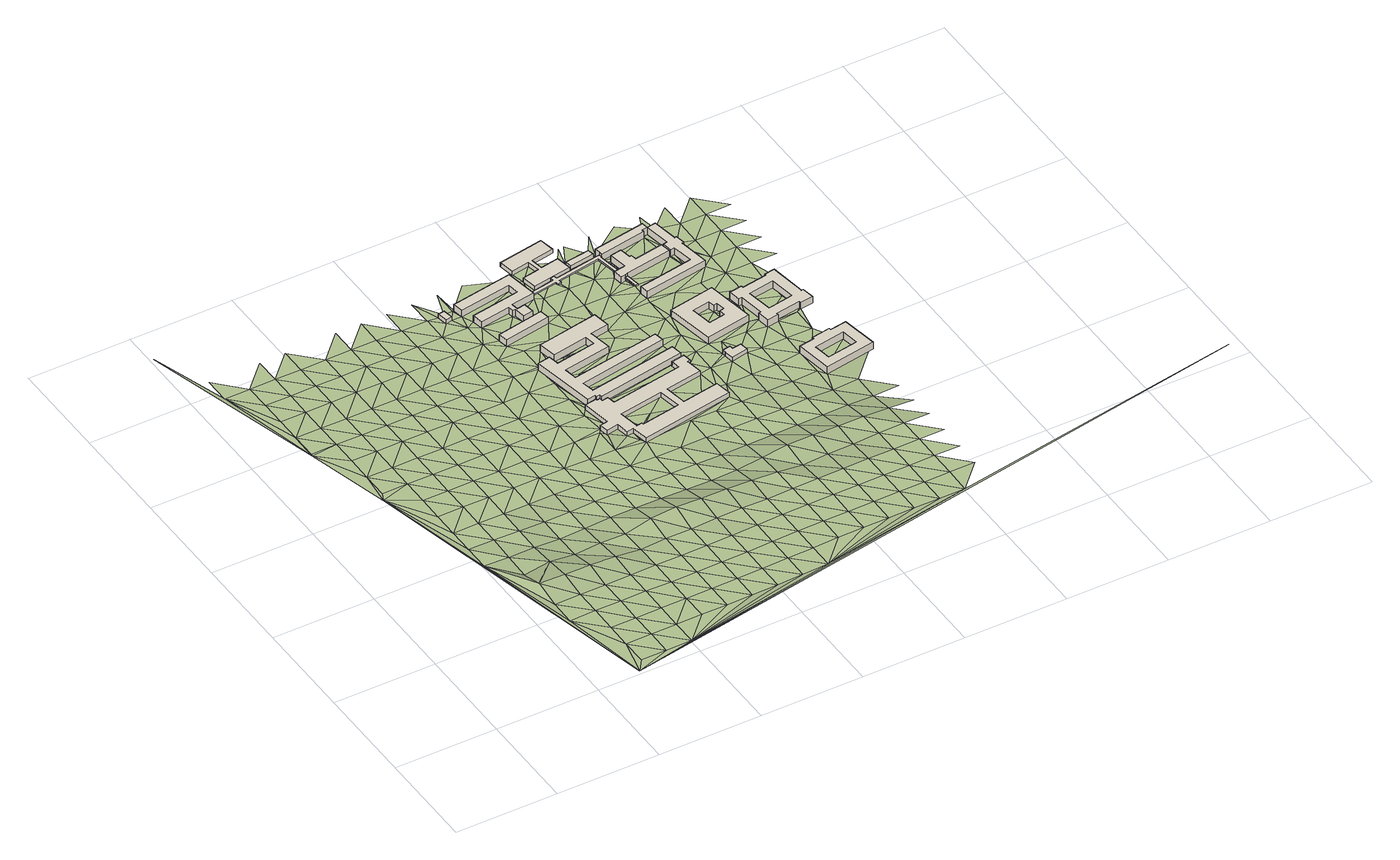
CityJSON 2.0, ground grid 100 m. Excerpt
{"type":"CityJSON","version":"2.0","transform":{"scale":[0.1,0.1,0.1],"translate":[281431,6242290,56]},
"CityObjects":{
"building1":{"type":"Building","attributes":{"osm_building":"yes","osm_building:levels":"1","footprint":{"type":"Polygon"},"plus_code":"4FRW3J8Q+R5R","ground_height":60.98,"building_height":4.1,"roof_height":65.08},"geometry":[{"type":"Solid","lod":"1","boundaries":[[[[0,1,2,3]],[[1,4,5,2]],[[4,6,7,5]],[[6,0,3,7]],[[3,2,5,7]],[[6,4,1,0]]]]}]},
"building2":{"type":"Building","attributes":{"osm_address":"Bellville 7530 Cape Town","osm_building":"dormitory","osm_building:levels":"2","footprint":{"type":"Polygon"},"plus_code":"4FRW3J8Q+M96","ground_height":60.86,"building_height":6.9,"roof_height":67.76},"geometry":[{"type":"Solid","lod":"1","boundaries":[[[[8,9,10,11]],[[9,12,13,10]],[[12,14,15,13]],[[14,8,11,15]],[[11,10,13,15]],[[14,12,9,8]]]]}]},
"building3":{"type":"Building","attributes":{"osm_address":"Education Building Bellville Cape Town","osm_building":"university","osm_building:levels":"1","osm_type":"multipolygon","footprint":{"type":"Polygon"},"plus_code":"4FRW3J8Q+5CF","ground_height":59.64,"building_height":4.1,"roof_height":63.74},"geometry":[{"type":"Solid","lod":"1","boundaries":[[[[16,17,18,19]],[[17,20,21,18]],[[20,22,23,21]],[[22,24,25,23]],[[24,26,27,25]],[[26,28,29,27]],[[28,30,31,29]],[[30,32,33,31]],[[32,34,35,33]],[[34,36,37,35]],[[36,38,39,37]],[[38,40,41,39]],[[40,42,43,41]],[[42,44,45,43]],[[44,46,47,45]],[[46,48,49,47]],[[48,50,51,49]],[[50,52,53,51]],[[52,54,55,53]],[[54,56,57,55]],[[56,58,59,57]],[[58,60,61,59]],[[60,62,63,61]],[[62,64,65,63]],[[64,16,19,65]],[[66,67,68,69]],[[67,70,71,68]],[[70,72,73,71]],[[72,74,75,73]],[[74,76,77,75]],[[76,66,69,77]],[[19,18,21,23,25,27,29,31,33,35,37,39,41,43,45,47,49,51,53,55,57,59,61,63,65],[69,68,71,73,75,77]],[[64,62,60,58,56,54,52,50,48,46,44,42,40,38,36,34,32,30,28,26,24,22,20,17,16],[76,74,72,70,67,66]]]]}]},
"building4":{"type":"Building","attributes":{"osm_address":"Matthew Goniwe Residence 2 Bellville 7530 Cape Town","osm_building":"dormitory","osm_building:levels":"2","footprint":{"type":"Polygon"},"plus_code":"4FRW3J8Q+RC5","ground_height":60.91,"building_height":6.9,"roof_height":67.81},"geometry":[{"type":"Solid","lod":"1","boundaries":[[[[78,79,80,81,82,83]],[[79,84,85,80]],[[84,86,87,85]],[[86,88,89,87]],[[88,90,91,89]],[[90,92,93,91]],[[92,94,95,93]],[[94,96,97,95]],[[96,98,99,97]],[[98,100,101,99]],[[100,102,103,101]],[[102,104,105,103]],[[104,106,107,105]],[[106,108,109,107]],[[108,110,111,109]],[[110,112,113,111]],[[112,114,115,116,117,113]],[[114,78,83,82,81,117,116,115]],[[81,80,85,87,89,91,93,95,97,99,101,103,105,107,109,111,113,117]],[[114,112,110,108,106,104,102,100,98,96,94,92,90,88,86,84,79,78]]]]}]},
"building5":{"type":"Building","attributes":{"osm_address":"Bellville 7530 Cape Town","osm_building":"university","osm_building:levels":"2","footprint":{"type":"Polygon"},"plus_code":"4FRW3J8Q+C9Q","ground_height":60.46,"building_height":6.9,"roof_height":67.36},"geometry":[{"type":"Solid","lod":"1","boundaries":[[[[118,119,120,121,61]],[[119,122,123,120]],[[122,124,125,123]],[[124,126,127,125]],[[126,128,129,127]],[[128,130,131,129]],[[130,132,133,131]],[[132,134,135,133]],[[134,136,137,135]],[[136,138,139,137]],[[138,140,141,139]],[[140,142,143,141]],[[142,144,145,143]],[[144,146,147,145]],[[146,148,149,147]],[[148,150,151,149]],[[150,152,153,151]],[[152,154,155,153]],[[154,156,157,155]],[[156,158,159,157]],[[158,160,161,159]],[[160,162,19,163,161]],[[162,164,65,165,163,19]],[[164,166,63,167,165,65]],[[166,118,61,121,167,63]],[[121,120,123,125,127,129,131,133,135,137,139,141,143,145,147,149,151,153,155,157,159,161,163,165,167]],[[166,164,162,160,158,156,154,152,150,148,146,144,142,140,138,136,134,132,130,128,126,124,122,119,118]]]]}]},
"building6":{"type":"Building","attributes":{"osm_address":"HIV/AIDS Unit Bellville 7530 Cape Town","osm_building":"university","osm_building:levels":"1","footprint":{"type":"Polygon"},"plus_code":"4FRW3J8Q+VHW","ground_height":61.25,"building_height":4.1,"roof_height":65.35},"geometry":[{"type":"Solid","lod":"1","boundaries":[[[[168,169,170,171,172]],[[169,173,174,170]],[[173,175,176,174]],[[175,177,178,176]],[[177,179,180,178]],[[179,181,182,180]],[[181,183,184,182]],[[183,185,186,184]],[[185,187,188,186]],[[187,189,190,188]],[[189,191,192,190]],[[191,193,194,192]],[[193,195,196,197,194]],[[195,168,172,171,197,196]],[[171,170,174,176,178,180,182,184,186,188,190,192,194,197]],[[195,193,191,189,187,185,183,181,179,177,175,173,169,168]]]]}]},
"building7":{"type":"Building","attributes":{"osm_building":"roof","osm_building:levels":"1","osm_layer":"1","footprint":{"type":"Polygon"},"plus_code":"4FRW3J8Q+QGW","ground_height":61.04,"bottom_roof_height":63.84,"roof_height":65.34},"geometry":[{"type":"Solid","lod":"1","boundaries":[[[[83,115,116,82]],[[115,198,199,116]],[[198,200,201,199]],[[200,202,203,201]],[[202,204,205,203]],[[204,206,207,205]],[[206,208,209,207]],[[208,210,211,209]],[[210,212,213,211]],[[212,214,215,213]],[[214,216,217,215]],[[216,218,219,217]],[[218,172,171,219]],[[172,196,197,171]],[[196,220,221,197]],[[220,83,82,221]],[[82,116,199,201,203,205,207,209,211,213,215,217,219,171,197,221]],[[220,196,172,218,216,214,212,210,208,206,204,202,200,198,115,83]]]]}]},
"building8":{"type":"Building","attributes":{"osm_address":"Bellville 7530 Cape Town","osm_building":"service","osm_building:levels":"1","osm_power":"substation","footprint":{"type":"Polygon"},"plus_code":"4FRW3J8Q+6WQ","ground_height":60.25,"building_height":4.1,"roof_height":64.35},"geometry":[{"type":"Solid","lod":"1","boundaries":[[[[222,223,224,225]],[[223,226,227,224]],[[226,228,229,227]],[[228,230,231,229]],[[230,232,233,231]],[[232,234,235,233]],[[234,236,237,235]],[[236,222,225,237]],[[225,224,227,229,231,233,235,237]],[[236,234,232,230,228,226,223,222]]]]}]},
"building9":{"type":"Building","attributes":{"osm_address":"Bellville 7530 Cape Town","osm_building":"yes","osm_building:levels":"1","footprint":{"type":"Polygon"},"plus_code":"4FRW3J8Q+VP5","ground_height":61.03,"building_height":4.1,"roof_height":65.13},"geometry":[{"type":"Solid","lod":"1","boundaries":[[[[238,239,240,241]],[[239,242,243,240]],[[242,244,245,243]],[[244,238,241,245]],[[241,240,243,245]],[[244,242,239,238]]]]}]},
"building10":{"type":"Building","attributes":{"osm_building":"roof","osm_building:levels":"1","osm_layer":"1","footprint":{"type":"Polygon"},"plus_code":"4FRW3J8Q+MRG","ground_height":61.07,"bottom_roof_height":63.87,"roof_height":65.37},"geometry":[{"type":"Solid","lod":"1","boundaries":[[[[246,247,248,249]],[[247,250,251,248]],[[250,252,253,251]],[[252,246,249,253]],[[249,248,251,253]],[[252,250,247,246]]]]}]},
"building11":{"type":"Building","attributes":{"osm_address":"New Residence Bellville 7530 Cape Town","osm_building":"dormitory","osm_building:levels":"2","osm_residential":"university","osm_type":"multipolygon","footprint":{"type":"Polygon"},"plus_code":"4FRW3J8Q+CWC","ground_height":60.57,"building_height":6.9,"roof_height":67.47},"geometry":[{"type":"Solid","lod":"1","boundaries":[[[[254,255,256,257]],[[255,258,259,256]],[[258,260,261,259]],[[260,254,257,261]],[[262,263,264,265]],[[263,266,267,264]],[[266,268,269,267]],[[268,270,271,269]],[[270,272,273,271]],[[272,274,275,273]],[[274,276,277,275]],[[276,262,265,277]],[[257,256,259,261],[265,264,267,269,271,273,275,277]],[[260,258,255,254],[276,274,272,270,268,266,263,262]]]]}]},
"building12":{"type":"Building","attributes":{"osm_address":"Bellville 7530 Cape Town","osm_building":"dormitory","osm_building:levels":"2","osm_building:part":"yes","osm_layer":"1","footprint":{"type":"Polygon"},"plus_code":"4FRW3J8R+Q22","ground_height":61.25,"building_height":6.9,"roof_height":68.15},"geometry":[{"type":"Solid","lod":"1","boundaries":[[[[278,279,280,281,253,252]],[[279,282,283,280]],[[282,284,285,283]],[[284,286,287,285]],[[286,288,289,287]],[[288,290,291,289]],[[290,292,293,291]],[[292,294,295,293]],[[294,296,210,211,297,295]],[[296,298,208,209,299,297,211,210]],[[298,300,301,299,209,208]],[[300,302,303,301]],[[302,304,246,249,305,303]],[[304,278,252,253,281,305,249,246]],[[281,280,283,285,287,289,291,293,295,297,299,301,303,305]],[[304,302,300,298,296,294,292,290,288,286,284,282,279,278]]]]}]},
"building13":{"type":"Building","attributes":{"osm_address":"Matthew Goniwe Residence 1 Bellville 7530 Cape Town","osm_building":"dormitory","osm_building:levels":"2","osm_building:part":"yes","osm_residential":"university","footprint":{"type":"Polygon"},"plus_code":"4FRW3J8R+P3M","ground_height":61.3,"building_height":6.9,"roof_height":68.2},"geometry":[{"type":"Solid","lod":"1","boundaries":[[[[306,307,308,309,215,214]],[[307,310,311,308]],[[310,312,313,311]],[[312,314,315,313]],[[314,316,317,315]],[[316,318,319,317]],[[318,320,321,319]],[[320,322,323,321]],[[322,324,325,323]],[[324,326,327,325]],[[326,328,329,327]],[[328,330,331,329]],[[330,332,333,331]],[[332,334,335,333]],[[334,336,337,335]],[[336,338,339,337]],[[338,340,341,339]],[[340,342,343,341]],[[342,344,345,343]],[[344,346,216,217,347,345]],[[346,306,214,215,309,347,217,216]],[[309,308,311,313,315,317,319,321,323,325,327,329,331,333,335,337,339,341,343,345,347]],[[346,344,342,340,338,336,334,332,330,328,326,324,322,320,318,316,314,312,310,307,306]]]]}]},
"building14":{"type":"Building","attributes":{"osm_address":"Post Graduate Residence Bellville 7530 Cape Town","osm_building":"dormitory","osm_building:levels":"2","osm_residential":"university","osm_type":"multipolygon","footprint":{"type":"Polygon"},"plus_code":"4FRW3J8R+39J","ground_height":60.79,"building_height":6.9,"roof_height":67.69},"geometry":[{"type":"Solid","lod":"1","boundaries":[[[[348,349,350,351]],[[349,352,353,350]],[[352,354,355,353]],[[354,356,357,355]],[[356,358,359,357]],[[358,360,361,359]],[[360,362,363,361]],[[362,348,351,363]],[[364,365,366,367]],[[365,368,369,366]],[[368,370,371,369]],[[370,364,367,371]],[[351,350,353,355,357,359,361,363],[367,366,369,371]],[[362,360,358,356,354,352,349,348],[370,368,365,364]]]]}]},
"building15":{"type":"Building","attributes":{"osm_address":"Heros House Residence Bellville 7530 Cape Town","osm_building":"dormitory","osm_building:levels":"2","osm_residential":"university","osm_type":"multipolygon","footprint":{"type":"Polygon"},"plus_code":"4FRW3J8R+97Q","ground_height":61.1,"building_height":6.9,"roof_height":68},"geometry":[{"type":"Solid","lod":"1","boundaries":[[[[372,373,374,375]],[[373,376,377,374]],[[376,378,379,377]],[[378,380,381,379]],[[380,382,383,381]],[[382,384,385,383]],[[384,386,387,385]],[[386,388,389,387]],[[388,390,391,389]],[[390,392,393,391]],[[392,394,395,393]],[[394,396,397,395]],[[396,398,399,397]],[[398,400,401,399]],[[400,402,403,401]],[[402,404,405,403]],[[404,406,407,405]],[[406,372,375,407]],[[408,409,410,411]],[[409,412,413,410]],[[412,414,415,413]],[[414,408,411,415]],[[375,374,377,379,381,383,385,387,389,391,393,395,397,399,401,403,405,407],[411,410,413,415]],[[406,404,402,400,398,396,394,392,390,388,386,384,382,380,378,376,373,372],[414,412,409,408]]]]}]},
"terrain1":{"type":"TINRelief","geometry":[{"type":"CompositeSurface","lod":"1","boundaries":[[[416,417,418]],[[417,416,419]],[[420,419,416]],[[418,421,416]],[[417,422,418]],[[420,416,423]],[[419,424,417]],[[422,425,418]],[[418,426,421]],[[427,422,417]],[[420,423,419]],[[424,427,417]],[[428,418,425]],[[426,429,421]],[[430,426,418]],[[421,431,432]],[[433,434,432]],[[435,432,436]],[[437,425,422]],[[421,438,431]],[[432,434,436]],[[418,428,430]],[[439,421,429]],[[424,419,440]],[[427,437,422]],[[423,416,441]],[[442,433,432]],[[429,426,443]],[[423,440,419]],[[444,432,431]],[[445,438,421]],[[446,436,434]],[[439,447,421]],[[433,442,434]],[[443,426,430]],[[424,448,427]],[[428,425,449]],[[445,431,438]],[[432,444,442]],[[437,450,425]],[[446,451,436]],[[445,421,447]],[[436,452,453]],[[440,448,424]],[[428,449,430]],[[439,429,454]],[[425,450,449]],[[443,455,429]],[[452,436,451]],[[437,427,456]],[[434,457,446]],[[434,442,458]],[[440,423,441]],[[447,439,454]],[[444,431,459]],[[448,456,427]],[[429,455,454]],[[445,460,431]],[[430,461,443]],[[451,446,457]],[[434,458,457]],[[450,437,462]],[[444,459,442]],[[461,430,449]],[[431,460,459]],[[440,463,448]],[[447,464,445]],[[456,462,437]],[[465,455,443]],[[451,466,452]],[[441,463,440]],[[464,447,454]],[[450,467,449]],[[468,458,442]],[[443,461,465]],[[457,466,451]],[[456,448,469]],[[470,460,445]],[[462,467,450]],[[468,442,459]],[[463,469,448]],[[445,464,470]],[[461,449,471]],[[454,455,472]],[[455,465,473]],[[466,474,452]],[[462,456,475]],[[457,458,476]],[[467,471,449]],[[468,477,458]],[[464,454,472]],[[478,459,460]],[[469,475,456]],[[455,473,472]],[[460,470,479]],[[480,452,474]],[[441,481,463]],[[461,482,465]],[[457,476,466]],[[458,477,476]],[[467,462,483]],[[459,478,468]],[[471,482,461]],[[460,479,478]],[[464,484,470]],[[462,475,483]],[[485,469,463]],[[473,465,486]],[[487,474,466]],[[484,464,472]],[[471,467,488]],[[477,468,489]],[[482,486,465]],[[466,476,487]],[[469,485,475]],[[479,470,490]],[[463,481,485]],[[483,488,467]],[[468,478,489]],[[490,470,484]],[[481,441,491]],[[471,492,482]],[[493,472,473]],[[416,494,441]],[[486,495,473]],[[474,487,496]],[[483,475,497]],[[479,498,478]],[[477,499,476]],[[488,492,471]],[[477,489,500]],[[472,493,484]],[[475,485,497]],[[473,495,493]],[[498,479,490]],[[501,474,496]],[[486,482,502]],[[476,499,487]],[[477,500,499]],[[503,488,483]],[[478,504,489]],[[492,502,482]],[[481,491,485]],[[505,490,484]],[[497,503,483]],[[504,478,498]],[[495,486,506]],[[496,487,507]],[[491,441,508]],[[505,484,493]],[[509,492,488]],[[500,489,510]],[[502,506,486]],[[507,487,499]],[[511,497,485]],[[512,498,490]],[[503,509,488]],[[489,504,510]],[[496,513,501]],[[511,485,491]],[[505,512,490]],[[502,492,514]],[[493,495,515]],[[506,516,495]],[[513,496,507]],[[517,503,497]],[[499,500,518]],[[509,514,492]],[[500,510,519]],[[515,505,493]],[[504,498,520]],[[517,497,511]],[[495,516,515]],[[512,521,498]],[[508,441,522]],[[523,506,502]],[[500,519,518]],[[524,509,503]],[[504,520,510]],[[525,507,499]],[[514,523,502]],[[498,521,520]],[[511,491,508]],[[517,524,503]],[[526,516,506]],[[527,512,505]],[[507,525,513]],[[505,515,528]],[[499,518,525]],[[514,509,529]],[[530,519,510]],[[523,526,506]],[[511,531,517]],[[512,527,521]],[[509,524,529]],[[505,528,527]],[[510,520,530]],[[516,532,515]],[[531,511,508]],[[441,533,522]],[[523,514,534]],[[526,532,516]],[[513,525,535]],[[536,524,517]],[[521,537,520]],[[519,538,518]],[[529,534,514]],[[530,539,519]],[[540,528,515]],[[517,531,536]],[[521,527,537]],[[513,535,541]],[[523,542,526]],[[518,538,525]],[[532,540,515]],[[519,539,538]],[[529,524,543]],[[520,544,530]],[[534,542,523]],[[531,508,522]],[[527,528,545]],[[524,536,543]],[[544,520,537]],[[532,526,546]],[[547,535,525]],[[533,441,494]],[[540,545,528]],[[548,534,529]],[[549,539,530]],[[542,546,526]],[[547,525,538]],[[531,550,536]],[[537,527,551]],[[548,529,543]],[[530,544,549]],[[540,532,552]],[[550,531,522]],[[545,551,527]],[[553,542,534]],[[546,552,532]],[[547,554,535]],[[543,536,555]],[[556,544,537]],[[538,539,557]],[[548,553,534]],[[539,549,558]],[[555,536,550]],[[551,556,537]],[[535,554,559]],[[546,542,560]],[[561,545,540]],[[538,557,547]],[[552,562,540]],[[539,558,557]],[[563,548,543]],[[549,544,564]],[[553,560,542]],[[550,522,533]],[[563,543,555]],[[561,540,562]],[[556,564,544]],[[565,552,546]],[[566,551,545]],[[554,547,567]],[[553,548,568]],[[569,558,549]],[[560,565,546]],[[547,557,567]],[[555,550,570]],[[551,566,556]],[[563,568,548]],[[545,561,566]],[[564,569,549]],[[571,562,552]],[[572,559,554]],[[570,550,533]],[[573,560,553]],[[565,571,552]],[[554,567,572]],[[574,563,555]],[[557,558,575]],[[568,573,553]],[[569,576,558]],[[564,556,577]],[[574,555,570]],[[494,416,578]],[[556,566,579]],[[580,565,560]],[[561,562,581]],[[567,557,575]],[[571,582,562]],[[558,576,575]],[[583,568,563]],[[573,580,560]],[[556,579,577]],[[570,533,494]],[[584,569,564]],[[583,563,574]],[[562,582,581]],[[561,585,566]],[[571,565,586]],[[572,567,587]],[[573,568,588]],[[569,584,576]],[[565,580,586]],[[564,577,584]],[[587,567,575]],[[570,589,574]],[[561,581,585]],[[590,579,566]],[[568,583,588]],[[591,572,592]],[[589,570,494]],[[585,590,566]],[[593,580,573]],[[594,581,582]],[[582,571,595]],[[586,596,571]],[[592,572,587]],[[583,574,597]],[[579,598,577]],[[576,599,575]],[[593,573,588]],[[576,584,600]],[[581,594,585]],[[601,594,582]],[[597,574,589]],[[590,598,579]],[[595,571,596]],[[580,602,586]],[[587,575,599]],[[576,600,599]],[[601,582,603]],[[588,583,604]],[[590,585,605]],[[602,580,593]],[[595,603,582]],[[577,606,584]],[[607,592,587]],[[594,601,608]],[[604,583,597]],[[609,577,598]],[[590,605,610]],[[610,598,590]],[[589,494,611]],[[612,596,586]],[[588,613,593]],[[577,609,606]],[[600,584,614]],[[615,592,616]],[[602,612,586]],[[607,587,617]],[[592,607,616]],[[617,587,599]],[[598,610,618]],[[603,619,601]],[[597,589,611]],[[588,604,613]],[[619,603,595]],[[618,609,598]],[[606,614,584]],[[596,620,595]],[[162,618,610]],[[615,616,0]],[[12,599,600]],[[602,593,621]],[[609,618,606]],[[620,596,612]],[[617,6,607]],[[160,618,162]],[[597,622,604]],[[593,613,621]],[[600,614,623]],[[600,623,12]],[[624,617,599]],[[625,626,627]],[[628,599,12]],[[622,597,611]],[[629,0,6]],[[611,494,630]],[[631,6,617]],[[628,624,599]],[[612,602,632]],[[6,631,629]],[[614,606,633]],[[613,604,634]],[[635,118,636]],[[617,637,631]],[[617,624,637]],[[632,602,621]],[[629,638,0]],[[639,640,641]],[[642,629,631]],[[634,604,622]],[[627,626,643]],[[643,626,644]],[[612,645,620]],[[646,624,628]],[[638,629,642]],[[647,623,614]],[[633,647,614]],[[648,649,650]],[[595,620,651]],[[613,652,621]],[[645,612,632]],[[653,633,654]],[[622,611,630]],[[652,613,634]],[[623,655,12]],[[633,653,647]],[[641,656,639]],[[494,657,630]],[[640,639,656]],[[653,654,658]],[[632,621,659]],[[660,620,645]],[[98,624,646]],[[647,655,623]],[[622,661,634]],[[662,643,644]],[[663,627,643]],[[659,621,652]],[[649,664,650]],[[665,646,628]],[[661,622,630]],[[651,620,660]],[[631,637,88]],[[645,632,666]],[[96,624,98]],[[650,667,648]],[[652,634,668]],[[658,654,669]],[[655,670,12]],[[666,632,659]],[[102,98,646]],[[635,671,118]],[[653,658,672]],[[668,634,661]],[[635,673,674]],[[657,494,675]],[[645,676,660]],[[102,646,665]],[[663,643,662]],[[659,652,677]],[[647,678,655]],[[676,645,666]],[[651,34,595]],[[100,98,102]],[[661,630,657]],[[642,79,679]],[[677,652,668]],[[664,667,650]],[[680,651,660]],[[90,88,637]],[[681,658,669]],[[672,658,681]],[[659,682,666]],[[683,110,108]],[[684,656,641]],[[660,676,680]],[[640,656,685]],[[102,665,104]],[[686,668,661]],[[683,108,106]],[[659,677,682]],[[670,655,678]],[[687,664,649]],[[686,661,657]],[[665,106,104]],[[675,494,688]],[[676,666,689]],[[681,669,672]],[[690,651,680]],[[691,110,683]],[[647,692,678]],[[693,677,668]],[[666,682,689]],[[683,106,691]],[[665,691,106]],[[670,694,665]],[[693,668,686]],[[695,696,697]],[[674,671,635]],[[670,678,694]],[[680,676,698]],[[671,699,118]],[[682,677,700]],[[698,676,689]],[[651,690,34]],[[686,657,675]],[[701,665,694]],[[691,665,701]],[[702,667,703]],[[700,677,693]],[[667,664,687]],[[680,704,690]],[[688,494,578]],[[692,694,678]],[[705,689,682]],[[696,706,697]],[[707,691,701]],[[704,680,698]],[[707,193,708]],[[709,695,697]],[[686,710,693]],[[703,711,702]],[[705,682,700]],[[701,193,707]],[[191,79,708]],[[193,191,708]],[[710,686,675]],[[684,685,656]],[[79,191,712]],[[698,689,713]],[[687,703,667]],[[690,704,714]],[[700,693,715]],[[690,714,34]],[[716,701,694]],[[692,717,694]],[[713,689,705]],[[692,711,718]],[[195,193,701]],[[715,693,710]],[[706,709,697]],[[719,704,698]],[[712,191,720]],[[694,717,716]],[[718,717,692]],[[703,721,711]],[[705,700,722]],[[719,698,713]],[[710,675,688]],[[195,701,716]],[[723,706,34]],[[722,700,715]],[[34,714,723]],[[718,711,724]],[[189,720,191]],[[725,699,671]],[[726,714,704]],[[703,687,721]],[[727,709,728]],[[706,729,709]],[[705,730,713]],[[704,719,726]],[[699,725,684]],[[706,723,729]],[[724,711,721]],[[731,715,710]],[[709,729,728]],[[717,718,732]],[[705,722,730]],[[716,168,195]],[[723,714,733]],[[688,731,710]],[[734,684,725]],[[734,725,728]],[[719,713,735]],[[733,714,726]],[[718,724,732]],[[728,729,734]],[[685,684,736]],[[737,722,715]],[[416,738,578]],[[716,717,739]],[[687,685,736]],[[713,730,735]],[[168,716,169]],[[175,173,740]],[[731,737,715]],[[723,234,729]],[[734,736,684]],[[721,687,741]],[[726,719,742]],[[723,733,743]],[[717,732,739]],[[730,722,744]],[[721,741,724]],[[735,742,719]],[[228,734,729]],[[723,743,234]],[[716,739,169]],[[731,688,578]],[[736,741,687]],[[737,744,722]],[[232,729,234]],[[726,745,733]],[[232,228,729]],[[260,736,734]],[[746,735,730]],[[173,169,239]],[[242,239,169]],[[742,745,726]],[[739,242,169]],[[734,228,260]],[[732,724,747]],[[731,748,737]],[[744,746,730]],[[749,724,741]],[[228,232,230]],[[743,733,750]],[[751,173,239]],[[748,731,578]],[[260,752,736]],[[741,736,752]],[[739,732,300]],[[749,326,724]],[[753,742,735]],[[326,747,724]],[[745,750,733]],[[236,234,743]],[[228,754,260]],[[744,737,755]],[[756,242,739]],[[732,302,300]],[[746,753,735]],[[752,749,741]],[[732,757,302]],[[228,226,754]],[[757,732,747]],[[755,737,748]],[[758,745,742]],[[750,759,743]],[[760,761,239]],[[222,226,223]],[[236,743,759]],[[746,744,762]],[[754,226,222]],[[300,292,739]],[[753,758,742]],[[756,739,763]],[[304,302,757]],[[762,744,755]],[[763,739,292]],[[752,764,749]],[[748,578,765]],[[278,304,757]],[[766,750,745]],[[767,300,298]],[[326,749,764]],[[768,769,770]],[[767,298,296]],[[746,771,753]],[[758,766,745]],[[772,260,754]],[[222,236,773]],[[767,292,300]],[[774,754,222]],[[755,748,765]],[[760,756,775]],[[773,236,759]],[[776,756,763]],[[296,294,767]],[[775,756,776]],[[746,762,771]],[[757,747,777]],[[770,769,778]],[[750,779,759]],[[294,292,767]],[[780,768,770]],[[278,757,777]],[[758,753,781]],[[222,773,774]],[[766,779,750]],[[775,782,760]],[[290,763,292]],[[755,783,762]],[[770,778,784]],[[753,771,781]],[[780,770,784]],[[785,768,780]],[[752,786,764]],[[772,754,774]],[[787,773,759]],[[788,766,758]],[[759,779,787]],[[771,762,789]],[[790,779,766]],[[780,784,791]],[[788,758,781]],[[288,792,290]],[[791,793,780]],[[774,773,794]],[[795,326,764]],[[796,777,747]],[[290,792,797]],[[798,797,792]],[[777,799,278]],[[779,790,787]],[[790,766,800]],[[773,787,801]],[[763,290,802]],[[771,803,781]],[[800,766,788]],[[801,794,773]],[[804,772,774]],[[804,774,794]],[[805,764,786]],[[797,798,806]],[[788,781,807]],[[290,797,802]],[[772,386,786]],[[804,808,772]],[[801,787,809]],[[775,810,811]],[[812,772,808]],[[386,772,812]],[[805,795,764]],[[809,787,813]],[[786,386,814]],[[794,801,815]],[[816,799,777]],[[816,777,796]],[[800,788,817]],[[790,800,818]],[[802,797,806]],[[819,786,814]],[[801,809,820]],[[821,822,823]],[[805,786,824]],[[820,815,801]],[[816,825,799]],[[799,826,806]],[[799,825,826]],[[825,816,827]],[[796,827,816]],[[828,819,814]],[[806,826,829]],[[829,802,806]],[[824,786,819]],[[815,830,831]],[[832,802,833]],[[805,824,795]],[[829,833,802]],[[828,834,819]],[[820,809,835]],[[821,370,822]],[[815,820,830]],[[836,837,838]],[[810,839,840]],[[841,831,830]],[[819,834,842]],[[795,843,844]],[[795,824,843]],[[840,845,810]],[[846,847,840]],[[838,837,848]],[[830,820,849]],[[850,844,843]],[[851,824,819]],[[836,838,852]],[[847,850,853]],[[830,849,841]],[[843,853,850]],[[819,842,851]],[[840,847,854]],[[848,852,838]],[[853,854,847]],[[855,843,824]],[[824,851,856]],[[854,857,840]],[[856,855,824]],[[853,843,858]],[[856,851,859]],[[858,843,855]],[[854,853,860]],[[860,853,858]],[[856,861,855]],[[854,860,862]],[[855,863,858]],[[858,864,860]],[[860,865,862]]]}]}
},
"vertices":[
[2407,4868,50],[2345,4858,50],[2345,4858,91],[2407,4868,91],[2362,4758,50],[2362,4758,91],[2425,4769,50],[2425,4769,91],
[3086,4419,47],[2632,4337,47],[2632,4337,118],[3086,4419,118],[2649,4244,47],[2649,4244,118],[3103,4326,47],[3103,4326,118],
[2913,3228,28],[2797,3209,28],[2797,3209,77],[2913,3228,77],[2846,2926,28],[2846,2926,77],[2767,2912,28],[2767,2912,77],[2782,2823,28],[2782,2823,77],[2899,2843,28],[2899,2843,77],[2920,2722,28],[2920,2722,77],[2986,2733,28],[2986,2733,77],[3014,2572,28],[3014,2572,77],[3923,2728,28],[3923,2728,77],[3896,2882,28],[3896,2882,77],[3535,2821,28],[3535,2821,77],[3498,3035,28],[3498,3035,77],[3860,3097,28],[3860,3097,77],[3834,3254,28],[3834,3254,77],[3862,3259,28],[3862,3259,77],[3848,3344,28],[3848,3344,77],[3718,3322,28],[3718,3322,77],[3732,3235,28],[3732,3235,77],[3025,3116,28],[3025,3116,77],[3012,3194,28],[3012,3194,77],[2953,3185,28],[2953,3185,77],[2952,3195,28],[2952,3195,77],[2948,3219,28],[2948,3219,77],[2915,3214,28],[2915,3214,77],[3031,2751,28],[2996,2952,28],[2996,2952,77],[3031,2751,77],[3430,3024,28],[3430,3024,77],[3468,2806,28],[3468,2806,77],[3087,2741,28],[3087,2741,77],[3084,2760,28],[3084,2760,77],
[3153,4701,49],[3108,4973,49],[3108,4973,118],[3153,4701,118],[3153,4701,93],[3153,4701,78],[2506,4873,49],[2506,4873,118],[2523,4768,49],[2523,4768,118],[3031,4852,49],[3031,4852,118],[3050,4741,49],[3050,4741,118],[2572,4662,49],[2572,4662,118],[2590,4556,49],[2590,4556,118],[2883,4604,49],[2883,4604,118],[2892,4548,49],[2892,4548,118],[2915,4551,49],[2915,4551,118],[2933,4442,49],[2933,4442,118],[3033,4459,49],[3033,4459,118],[3015,4564,49],[3015,4564,118],[2937,4551,49],[2937,4551,118],[2926,4619,49],[2926,4619,118],[3160,4658,49],[3160,4658,118],[3159,4666,49],[3159,4666,78],[3159,4666,93],[3159,4666,118],
[2952,3195,41],[3820,3346,41],[3820,3346,114],[2952,3195,114],[3800,3453,41],[3800,3453,114],[2931,3305,41],[2931,3305,114],[2909,3422,41],[2909,3422,114],[3779,3577,41],[3779,3577,114],[3762,3672,41],[3762,3672,114],[2891,3525,41],[2891,3525,114],[2870,3648,41],[2870,3648,114],[3343,3730,41],[3343,3730,114],[3305,3952,41],[3305,3952,114],[3485,3984,41],[3485,3984,114],[3456,4152,41],[3456,4152,114],[2857,4047,41],[2857,4047,114],[2889,3869,41],[2889,3869,114],[3236,3930,41],[3236,3930,114],[3254,3831,41],[3254,3831,114],[2860,3762,41],[2860,3762,114],[2841,3867,41],[2841,3867,114],[2718,3846,41],[2718,3846,114],[2829,3218,41],[2829,3218,114],[2912,3233,41],[2912,3233,114],[2913,3228,41],[2913,3228,114],[2915,3214,41],[2915,3214,114],[2948,3219,41],[2948,3219,114],
[3437,4787,50],[3610,4817,50],[3610,4817,93],[3437,4787,93],[3437,4787,78],[3583,4969,50],[3583,4969,93],[3406,4938,50],[3406,4938,93],[3385,5057,50],[3385,5057,93],[3611,5097,50],[3611,5097,93],[3585,5247,50],[3585,5247,93],[3142,5170,50],[3142,5170,93],[3168,5021,50],[3168,5021,93],[3345,5052,50],[3345,5052,93],[3367,4928,50],[3367,4928,93],[3202,4899,50],[3202,4899,93],[3228,4750,50],[3228,4750,93],[3398,4780,50],[3398,4780,78],[3398,4780,93],
[3409,4709,78],[3409,4709,93],[3415,4682,78],[3415,4682,93],[3452,4688,78],[3452,4688,93],[3447,4717,78],[3447,4717,93],[3874,4790,78],[3874,4790,93],[3915,4550,78],[3915,4550,93],[3947,4556,78],[3947,4556,93],[3906,4795,78],[3906,4795,93],[3914,4796,78],[3914,4796,93],[3908,4832,78],[3908,4832,93],[3444,4754,78],[3444,4754,93],[3403,4745,78],[3403,4745,93],
[4331,3219,42],[4245,3206,42],[4245,3206,83],[4331,3219,83],[4239,3241,42],[4239,3241,83],[4159,3227,42],[4159,3227,83],[4166,3190,42],[4166,3190,83],[4161,3190,42],[4161,3190,83],[4176,3102,42],[4176,3102,83],[4346,3135,42],[4346,3135,83],
[3862,4931,50],[3620,4897,50],[3620,4897,91],[3862,4931,91],[3629,4831,50],[3629,4831,91],[3872,4866,50],[3872,4866,91],
[3942,4464,79],[3965,4327,79],[3965,4327,94],[3942,4464,94],[3993,4329,79],[3993,4329,94],[3972,4470,79],[3972,4470,94],
[4567,3479,44],[4486,3954,44],[4486,3954,115],[4567,3479,115],[4039,3874,44],[4039,3874,115],[4120,3402,44],[4120,3402,115],[4233,3565,44],[4197,3772,44],[4197,3772,115],[4233,3565,115],[4367,3801,44],[4367,3801,115],[4377,3740,44],[4377,3740,115],[4414,3746,44],[4414,3746,115],[4428,3661,44],[4428,3661,115],[4384,3654,44],[4384,3654,115],[4395,3592,44],[4395,3592,115],
[3972,4470,51],[4427,4549,51],[4427,4549,122],[3972,4470,122],[4410,4647,51],[4410,4647,122],[4130,4599,51],[4130,4599,122],[4120,4656,51],[4120,4656,122],[4099,4652,51],[4099,4652,122],[4080,4763,51],[4080,4763,122],[3969,4744,51],[3969,4744,122],[4000,4565,51],[4000,4565,122],[3947,4556,51],[3947,4556,122],[3915,4550,51],[3915,4550,122],[3886,4545,51],[3886,4545,122],[3902,4457,51],[3902,4457,122],[3942,4464,51],[3942,4464,122],
[3914,4796,48],[4372,4872,48],[4372,4872,122],[3914,4796,122],[4368,4894,48],[4368,4894,122],[4424,4903,48],[4424,4903,122],[4466,4652,48],[4466,4652,122],[4426,4646,48],[4426,4646,122],[4442,4547,48],[4442,4547,122],[4481,4554,48],[4481,4554,122],[4515,4352,48],[4515,4352,122],[3975,4262,48],[3975,4262,122],[3990,4176,48],[3990,4176,122],[4619,4281,48],[4619,4281,122],[4570,4574,48],[4570,4574,122],[4589,4577,48],[4589,4577,122],[4573,4674,48],[4573,4674,122],[4554,4670,48],[4554,4670,122],[4512,4919,48],[4512,4919,122],[4426,4905,48],[4426,4905,122],[4415,4968,48],[4415,4968,122],[3900,4883,48],[3900,4883,122],[3908,4832,48],[3908,4832,122],
[4873,2927,42],[4720,2903,42],[4720,2903,117],[4873,2927,117],[4778,2547,42],[4778,2547,117],[5279,2632,42],[5279,2632,117],[5219,2982,42],[5219,2982,117],[5058,2958,42],[5058,2958,117],[5055,2979,42],[5055,2979,117],[4869,2947,42],[4869,2947,117],[4858,2658,42],[4830,2824,42],[4830,2824,117],[4858,2658,117],[5132,2873,42],[5132,2873,117],[5160,2707,42],[5160,2707,117],
[5113,3527,46],[5057,3883,46],[5057,3883,120],[5113,3527,120],[4956,3868,46],[4956,3868,120],[4958,3852,46],[4958,3852,120],[4711,3813,46],[4711,3813,120],[4707,3834,46],[4707,3834,120],[4582,3814,46],[4582,3814,120],[4601,3698,46],[4601,3698,120],[4629,3702,46],[4629,3702,120],[4668,3455,46],[4668,3455,120],[4646,3452,46],[4646,3452,120],[4665,3333,46],[4665,3333,120],[4780,3351,46],[4780,3351,120],[4776,3371,46],[4776,3371,120],[5022,3409,46],[5022,3409,120],[5025,3390,46],[5025,3390,120],[5151,3410,46],[5151,3410,120],[5131,3530,46],[5131,3530,120],[4759,3467,46],[4718,3716,46],[4718,3716,120],[4759,3467,120],[4966,3756,46],[4966,3756,120],[5006,3510,46],[5006,3510,120],
[1410,1,33],[1246,872,34],[998,1871,29],[1495,373,33],[1495,123,33],[715,3042,40],[1246,1122,36],[1743,123,33],[1495,622,35],[1246,1372,89],[998,2121,34],[1495,872,41],[1246,1621,4],[998,2371,34],[1246,1871,21],[749,3370,42],[498,3842,46],[501,3869,46],[501,4119,46],[3,5617,53],[252,4868,48],[1495,1122,42],[749,3120,40],[998,2620,34],[1743,373,33],[1992,123,33],[749,3869,46],[1246,2121,33],[749,3619,44],[998,3120,40],[501,4368,46],[998,2870,37],[1743,622,35],[1495,1621,45],[1495,1372,83],[501,4618,47],[501,4868,47],[252,5118,50],[1246,2620,37],[1246,2371,36],[1743,872,42],[749,4368,46],[749,4119,46],[998,3619,44],[998,3370,42],[1495,1871,21],[1743,1122,39],[1992,373,33],[1246,2870,38],[1495,2121,28],[749,4618,47],[1743,1372,78],[998,3869,46],[1992,622,35],[1246,3120,40],[1743,1621,17],[1495,2620,38],[1495,2371,36],[749,4868,48],[1992,872,42],[998,4368,47],[998,4119,46],[1246,3619,44],[1246,3370,42],[749,5118,50],[2240,373,34],[1743,1871,10],[1992,1122,41],[1495,2870,38],[2240,622,36],[1743,2121,16],[998,4618,48],[1992,1372,69],[1246,3869,46],[1495,3120,40],[2489,373,35],[1992,1621,39],[1743,2620,38],[3483,373,56],[1743,2371,31],[998,4868,49],[2240,872,39],[1495,3370,42],[1246,4368,49],[1246,4119,47],[998,5118,51],[1992,1871,19],[2240,1122,43],[1495,3619,44],[1743,2870,39],[1992,2121,22],[1246,4618,50],[2738,373,38],[2240,1372,35],[1495,3869,46],[2489,622,38],[1743,3120,41],[1246,4868,51],[2240,1621,30],[1992,2620,37],[1992,2371,34],[2489,872,41],[1495,4368,49],[1495,4119,47],[1743,3619,45],[1743,3370,43],[2986,373,43],[2240,1871,31],[2489,1122,44],[1495,4618,50],[2240,2121,29],[1992,3120,42],[1992,2870,40],[2489,1372,50],[1743,3869,46],[2738,622,40],[2240,2371,35],[3235,373,50],[2489,1621,94],[1495,4868,52],[2738,872,43],[1992,3370,45],[1743,4368,48],[1743,4119,47],[2240,2620,36],[1495,5118,55],[2489,1871,30],[2738,1122,45],[1992,3619,46],[2240,2870,41],[2489,2121,27],[1743,4618,50],[2738,1372,52],[1992,3869,47],[2986,622,46],[2240,3120,43],[2489,2371,29],[2738,1621,111],[1743,4868,52],[2986,872,48],[2240,3370,45],[1992,4368,50],[1992,4119,48],[1743,5118,54],[2738,1871,30],[2489,2870,40],[2489,2620,32],[2986,1122,52],[2240,3619,46],[2738,2121,24],[2489,3120,43],[1992,4618,51],[2986,1372,63],[2240,3869,48],[3235,622,53],[2738,2371,27],[1992,4868,52],[2986,1621,103],[3235,872,56],[2240,4368,50],[2240,4119,49],[2489,3619,46],[4975,622,69],[2489,3370,45],[2986,1871,24],[2738,2870,37],[2738,2620,28],[3235,1122,61],[2489,3869,47],[2767,2912,37],[2986,2121,21],[2240,4618,51],[3235,1372,67],[3483,622,59],[2738,3120,43],[1992,5118,53],[2240,4868,52],[3235,1621,96],[2782,2823,37],[3014,2572,29],[2986,2371,24],[3483,872,63],[2738,3370,45],[2489,4368,49],[2489,4119,48],[2920,2722,29],[3235,1871,15],[2986,2620,29],[3483,1122,67],[2846,2926,37],[2718,3846,47],[2362,4758,52],[2899,2843,36],[2738,3619,45],[2797,3209,43],[3732,622,63],[3235,2121,17],[3483,1372,62],[2738,3869,47],[2240,5118,53],[2345,4858,52],[2489,4618,50],[2829,3218,43],[2986,2733,29],[3235,2371,22],[3483,1621,84],[3732,872,66],[2738,4119,47],[2590,4556,50],[3031,2751,36],[3084,2760,36],[2996,2952,36],[2632,4337,48],[2489,4868,50],[3980,622,67],[2523,4768,50],[3483,1871,25],[2841,3867,47],[3732,1122,70],[3012,3194,41],[2953,3185,41],[2572,4662,50],[2489,5118,51],[2986,3370,43],[2909,3422,43],[2931,3305,43],[2506,4873,50],[3235,2870,38],[3087,2741,29],[3483,2121,10],[2738,4368,48],[2857,4047,47],[2870,3648,45],[2891,3525,45],[2986,3619,45],[3483,2620,32],[3732,1372,70],[2889,3869,46],[2860,3762,47],[2986,4119,47],[3235,3370,43],[4229,622,69],[2986,3869,46],[3732,1621,75],[3483,2371,23],[3980,872,69],[3468,2806,38],[3430,3024,42],[3235,3619,45],[3086,4419,49],[3732,1871,53],[3343,3730,45],[3980,1122,73],[3254,3831,47],[3103,4326,49],[3718,3322,43],[3236,3930,47],[3025,3116,41],[3732,3235,43],[4478,622,69],[3732,2121,14],[3980,1372,73],[3235,4119,48],[2738,5118,50],[3732,2371,21],[3235,3869,47],[3980,1621,42],[2986,4618,49],[3800,3453,43],[3779,3577,44],[4229,872,71],[3762,3672,44],[4726,622,69],[3980,1871,82],[3732,2620,31],[3160,4658,50],[3456,4152,48],[4229,1122,75],[3235,4368,50],[3498,3035,42],[3535,2821,38],[3732,2870,39],[3980,2121,14],[3820,3346,43],[4229,1372,77],[3235,4618,50],[3305,3952,47],[3483,3869,46],[3980,2371,18],[4229,1621,58],[3896,2882,39],[3159,4666,50],[3153,4701,50],[3860,3097,42],[4478,872,72],[3485,3984,46],[3168,5021,52],[4229,1871,90],[3980,2620,28],[4478,1122,76],[3483,4618,50],[3483,4368,50],[3483,4119,48],[4229,2121,21],[3345,5052,52],[3732,3869,46],[4478,1372,79],[3980,2870,39],[3732,4119,48],[3848,3344,43],[4229,2371,18],[3834,3254,43],[3862,3259,43],[3980,3120,42],[4478,1621,62],[4726,872,73],[3732,4368,50],[4229,2620,30],[3980,3370,43],[4478,1871,83],[3980,3619,45],[4726,1122,76],[7864,1119,65],[3732,4618,50],[3385,5057,52],[3980,3869,46],[4478,2121,23],[4229,2870,42],[4726,1372,77],[4478,2371,25],[4726,1621,76],[3975,4262,51],[4975,872,73],[3980,4119,48],[4478,2620,37],[3674,5112,53],[4039,3874,46],[4726,1871,81],[4229,3370,44],[4975,1122,77],[3872,4866,51],[3980,4368,51],[4726,2121,26],[4478,2870,43],[3862,4931,51],[3732,5118,53],[4975,1372,79],[3914,4796,51],[4229,4119,49],[5223,872,73],[4726,2371,16],[3980,4618,51],[4197,3772,47],[4233,3565,46],[4229,3619,46],[4975,1621,80],[4567,3479,45],[4478,3120,45],[4478,3370,45],[3900,4883,51],[3908,4832,51],[4229,4368,51],[4395,3592,46],[4726,2620,44],[4377,3740,46],[4975,1871,67],[3980,5118,54],[5223,1122,76],[4384,3654,46],[4367,3801,48],[4486,3954,48],[4720,2903,44],[4975,2121,21],[5223,1372,79],[4778,2547,44],[4428,3661,46],[4120,4656,52],[4414,3746,48],[4665,3333,49],[4619,4281,52],[4515,4352,52],[4229,4618,52],[4130,4599,52],[4427,4549,53],[4975,2371,30],[4726,3120,49],[4372,4872,55],[5223,1621,76],[4646,3452,49],[4478,4119,49],[4410,4647,53],[5223,1871,45],[4668,3455,49],[4869,2947,46],[4415,4968,55],[4229,5118,56],[4629,3702,49],[4873,2927,46],[4582,3814,48],[4780,3351,49],[4478,4368,52],[5223,2121,31],[5223,2620,42],[4726,3869,50],[4975,3120,49],[4858,2658,43],[5132,2873,48],[4830,2824,44],[4726,4119,51],[4442,4547,53],[4426,4646,53],[4481,4554,53],[4707,3834,50],[4466,4652,53],[4975,3370,49],[4776,3371,49],[4368,4894,55],[4424,4903,55],[4711,3813,50],[5055,2979,46],[4718,3716,49],[4759,3467,49],[4975,3619,51],[4426,4905,55],[4512,4919,55],[5022,3409,49],[4958,3852,53],[4726,4368,52],[4570,4574,53],[4478,5118,57],[4554,4670,53],[4573,4674,53],[5006,3510,51],[5025,3390,49],[4589,4577,53],[4956,3868,53],[4966,3756,53],[4726,4618,54],[4726,4868,55],[4975,4368,55],[4975,4119,54],[4726,5118,56],[4975,4618,56],[5057,3883,53],[4975,4868,56],[5223,4119,56],[4975,5118,57],[5223,4368,57],[5223,4618,58],[5223,4868,58]
]}
